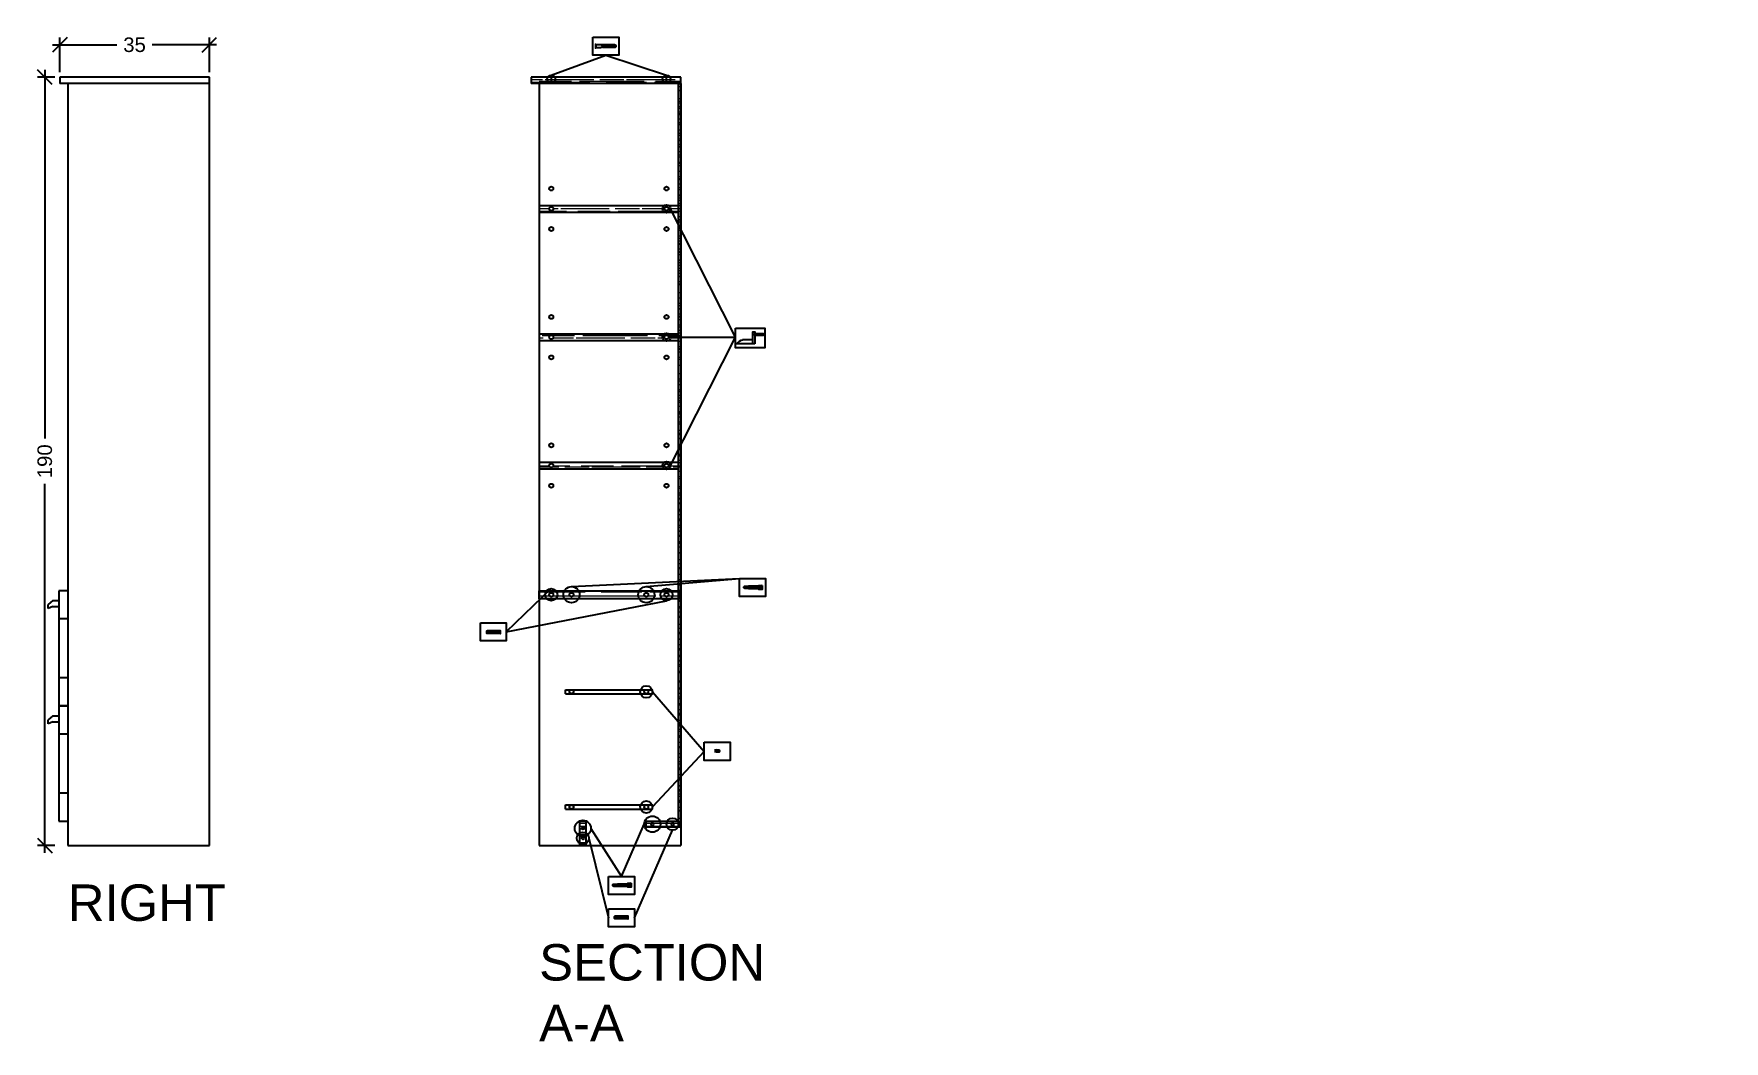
# Model space of a CAD drawing. Header units: inches. Extents: x 295 to 1263, y 137 to 386.
# Drawn here: x 845.1 to 1263.1, y 136.9 to 386 of the extents above; entities that cross this region are included whole.
import ezdxf

# ---------------------------------------------------------------- set-up
doc = ezdxf.new("R2010")
doc.units = ezdxf.units.IN
doc.header["$MEASUREMENT"] = 0
doc.layers.get('DEFPOINTS').update_dxf_attribs({"color": 210})
for name, color, linetype in [('G-ANNO-TEXT', 3, 'Continuous'), ('ingrandimenti', 2, 'Continuous'), ('Viti', 4, 'Continuous')]:
    doc.layers.add(name, color=color, linetype=linetype)
doc.styles.add('ARIAL', font='Arial.ttf')
doc.dimstyles.new('TICK_36', dxfattribs={"dimtxt": 3.6, "dimasz": 3.6, "dimexe": 1.8, "dimexo": 1.2, "dimgap": 1.8, "dimtad": 0, "dimdec": 0, "dimzin": 0, "dimdsep": 46, "dimtxsty": 'ARIAL', "dimblk": 'OBLIQUE', "dimcen": 1.8, "dimdle": 1.8, "dimclrd": 256, "dimclrt": 256, "dimadec": 0, "dimazin": 0, "dimtfac": 1, "dimtdec": 0, "dimtmove": 1, "dimatfit": 3, "dimldrblk": 'OPEN90', "dimfxl": 1, "dimtfill": 1, "dimtolj": 1, "dimtzin": 0, "dimarcsym": 0})
pattern_1 = [(0, (-52.1926, -19.971), (4.4, 2), [30, -4, 10, -2]), (0, (-49.5326, -18.971), (-2, 2.66), [6, -0.66, 12, -1.5]), (0, (-51.1926, -18.2711), (10.4, 1.34), [16, -2.8, 8, -2])]

# ---------------------------------------------------------------- blocks, each defined once
blk = doc.blocks.new('*U1')
blk.add_lwpolyline([(0, 0), (0, 0.1), (0.05, 0), (0.12, -0.4), (0.12, -0.5), (0.07, -0.4), (0, 0)])
blk = doc.blocks.new('*U2')
at = {"layer": 'Viti', "color": 0, "linetype": 'ByBlock', "lineweight": -2, "transparency": 16777216}
for p in [(42.38, 270.66), (42.6, 270.66), (42.81, 270.66), (43.03, 270.66), (43.24, 270.66)]:
    blk.add_blockref('*U1', p, dxfattribs=at)
blk = doc.blocks.new('*U3')
blk.add_lwpolyline([(0, 0), (0, 0.1), (0.05, 0), (0.12, -0.4), (0.12, -0.5), (0.07, -0.4), (0, 0)])
blk = doc.blocks.new('*U4')
at = {"layer": 'Viti', "color": 0, "linetype": 'ByBlock', "lineweight": -2, "transparency": 16777216}
for p in [(42.38, 270.66), (42.6, 270.66), (42.81, 270.66), (43.03, 270.66), (43.24, 270.66)]:
    blk.add_blockref('*U3', p, dxfattribs=at)
blk = doc.blocks.new('*U10')
blk.add_lwpolyline([(0, 0), (0, 0.15), (0.05, 0), (0.12, -0.4), (0.13, -0.55), (0.07, -0.4), (0, 0)])
blk = doc.blocks.new('*U11')
at = {"color": 0, "linetype": 'ByBlock', "lineweight": -2, "transparency": 16777216}
for p in [(42.38, 270.66), (42.62, 270.66), (42.85, 270.66), (43.09, 270.66), (43.32, 270.66), (43.56, 270.66), (43.79, 270.66), (44.03, 270.66), (44.26, 270.66), (44.5, 270.66), (44.73, 270.66), (44.97, 270.66), (45.2, 270.66), (45.44, 270.66)]:
    blk.add_blockref('*U10', p, dxfattribs=at)
blk = doc.blocks.new('100214')
for p, q in [((40.13, 270.93), (40.13, 269.99)), ((40.15, 270.93), (40.23, 270.81)), ((40.23, 270.11), (40.15, 269.99)), ((40.23, 270.81), (40.23, 270.11)), ((40.23, 270.81), (41.51, 270.81)), ((40.23, 270.11), (41.51, 270.11)), ((41.78, 270.68), (41.55, 270.8)), ((41.86, 270.24), (41.55, 270.12)), ((41.87, 270.66), (42, 270.66)), ((42.07, 270.26), (41.95, 270.26)), ((42, 270.66), (42.06, 270.66)), ((42.14, 270.26), (42.07, 270.26)), ((42.11, 270.66), (42.3, 270.66)), ((42.37, 270.26), (42.19, 270.26)), ((42.35, 270.66), (42.53, 270.66)), ((42.61, 270.26), (42.42, 270.26)), ((42.58, 270.66), (42.77, 270.66)), ((42.84, 270.26), (42.66, 270.26)), ((42.82, 270.66), (43.01, 270.66)), ((43.08, 270.26), (42.89, 270.26)), ((43.06, 270.66), (43.24, 270.66)), ((43.31, 270.26), (43.13, 270.26)), ((43.29, 270.66), (43.48, 270.66)), ((43.55, 270.26), (43.36, 270.26)), ((43.53, 270.66), (43.71, 270.66)), ((43.78, 270.26), (43.6, 270.26)), ((43.76, 270.66), (43.95, 270.66)), ((44.02, 270.26), (43.83, 270.26)), ((44, 270.66), (44.18, 270.66)), ((44.25, 270.26), (44.07, 270.26)), ((44.23, 270.66), (44.42, 270.66)), ((44.49, 270.26), (44.3, 270.26)), ((44.47, 270.66), (44.65, 270.66)), ((44.72, 270.26), (44.54, 270.26)), ((44.7, 270.66), (44.89, 270.66)), ((44.96, 270.26), (44.77, 270.26)), ((44.94, 270.66), (45.18, 270.66)), ((45.18, 270.26), (45.01, 270.26)), ((45.23, 270.61), (45.23, 270.31))]:
    blk.add_line(p, q)
for centre, radius, start, end in [((40.14, 270.93), 0.01, 33.6901, 180), ((40.14, 269.99), 0.01, 180, 326.3099), ((41.51, 270.71), 0.1, 63.1876, 90), ((41.51, 270.21), 0.1, 270, 292.1621), ((41.87, 270.86), 0.2, 243.1876, 256.986), ((41.94, 270.06), 0.2, 100.2129, 112.1621), ((45.18, 270.61), 0.05, 360, 90), ((45.18, 270.31), 0.05, 270, 0)]:
    blk.add_arc(centre, radius, start, end)
blk.add_blockref('*U11', (-0.55, 0))
blk = doc.blocks.new('*U13')
blk.add_lwpolyline([(0, 0), (0, 0.1), (0.05, 0), (0.12, -0.4), (0.12, -0.5), (0.07, -0.4), (0, 0)])
blk = doc.blocks.new('*U14')
at = {"color": 0, "linetype": 'ByBlock', "lineweight": -2, "transparency": 16777216}
for p in [(42.38, 270.66), (42.61, 270.66), (42.84, 270.66), (43.06, 270.66)]:
    blk.add_blockref('*U13', p, dxfattribs=at)
blk = doc.blocks.new('100347')
for p, q in [((40.13, 252.09), (40.25, 251.93)), ((40.13, 252.09), (40.13, 251.29)), ((40.25, 251.44), (40.13, 251.29)), ((40.41, 251.49), (40.38, 251.49)), ((40.57, 251.89), (40.39, 251.89)), ((40.64, 251.49), (40.46, 251.49)), ((40.79, 251.89), (40.62, 251.89)), ((40.87, 251.49), (40.69, 251.49)), ((41.02, 251.89), (40.84, 251.89)), ((41.09, 251.49), (40.92, 251.49)), ((41.16, 251.89), (41.07, 251.89)), ((41.16, 251.49), (41.14, 251.49)), ((41.21, 251.85), (41.19, 251.87)), ((41.19, 251.5), (41.21, 251.52)), ((41.23, 251.82), (41.23, 251.56))]:
    blk.add_line(p, q)
for centre, radius, start, end in [((40.38, 252.09), 0.2, 230.2432, 257.6604), ((40.38, 251.29), 0.2, 90, 129.7568), ((41.16, 251.84), 0.05, 45, 90), ((41.16, 251.54), 0.05, 270, 315), ((41.18, 251.82), 0.05, 0, 45), ((41.18, 251.56), 0.05, 315, 0)]:
    blk.add_arc(centre, radius, start, end)
blk.add_blockref('*U14', (-2.04, -18.77))
blk = doc.blocks.new('_Oblique')
at = {"color": 0, "linetype": 'ByBlock', "lineweight": -2}
blk.add_line((-0.5, -0.5), (0.5, 0.5), dxfattribs=at)
blk = doc.blocks.new('*D46')
at = {"color": 0, "lineweight": -2, "transparency": 16777216}
for p, q in [((851.48, 376.5), (851.48, 385.1)), ((888.48, 376.5), (888.48, 385.1))]:
    blk.add_line(p, q, dxfattribs=at)
at = {"lineweight": -2, "transparency": 16777216}
for p, q in [((849.68, 383.3), (865.63, 383.3)), ((890.28, 383.3), (874.34, 383.3))]:
    blk.add_line(p, q, dxfattribs=at)
at = {"layer": 'DEFPOINTS', "color": 0, "transparency": 16777216}
for p in [(888.48, 383.3), (851.48, 375.3), (888.48, 375.3)]:
    blk.add_point(p, dxfattribs=at)
at = {"lineweight": -2, "transparency": 16777216, "xscale": 3.6, "yscale": 3.6, "zscale": 3.6, "rotation": 180}
blk.add_blockref('_Oblique', (851.48, 383.3), dxfattribs=at)
at = {"lineweight": -2, "transparency": 16777216, "xscale": 3.6, "yscale": 3.6, "zscale": 3.6}
blk.add_blockref('_Oblique', (888.48, 383.3), dxfattribs=at)
at = {"transparency": 16777216, "insert": (869.98, 383.3), "char_height": 3.6, "attachment_point": 5, "style": 'ARIAL', "bg_fill": 3, "box_fill_scale": 1.25, "bg_fill_color": 256, "bg_fill_true_color": 13158600, "bg_fill_transparency": 0}
blk.add_mtext('\\A1;35', dxfattribs=at)
blk = doc.blocks.new('_Open90')
at = {"color": 0, "linetype": 'ByBlock', "lineweight": -2}
for p, q in [((0, 0), (-1, 0)), ((-0.5, 0.5), (0, 0)), ((0, 0), (-0.5, -0.5))]:
    blk.add_line(p, q, dxfattribs=at)
blk = doc.blocks.new('*D47')
at = {"lineweight": -2, "transparency": 16777216}
for p, q in [((847.79, 377.1), (847.79, 285.91)), ((847.79, 183.5), (847.79, 274.69))]:
    blk.add_line(p, q, dxfattribs=at)
at = {"color": 0, "lineweight": -2, "transparency": 16777216}
for p, q in [((850.28, 375.3), (845.99, 375.3)), ((850.28, 185.3), (845.99, 185.3))]:
    blk.add_line(p, q, dxfattribs=at)
at = {"layer": 'DEFPOINTS', "color": 0, "transparency": 16777216}
for p in [(851.48, 375.3), (847.79, 185.3), (851.48, 185.3)]:
    blk.add_point(p, dxfattribs=at)
at = {"lineweight": -2, "transparency": 16777216, "xscale": 3.6, "yscale": 3.6, "zscale": 3.6}
for p, rotation in [((847.79, 375.3), 90), ((847.79, 185.3), 270)]:
    blk.add_blockref('_Oblique', p, dxfattribs=dict(at, rotation=rotation))
at = {"transparency": 16777216, "insert": (847.79, 280.3), "char_height": 3.6, "attachment_point": 5, "rotation": 90, "style": 'ARIAL', "bg_fill": 3, "box_fill_scale": 1.25, "bg_fill_color": 256, "bg_fill_true_color": 13158600, "bg_fill_transparency": 0}
blk.add_mtext('\\A1;190', dxfattribs=at)

msp = doc.modelspace()

# ---------------------------------------------------------------- hatches: boundary and pattern name
at = {"lineweight": 18}
h = msp.add_hatch(dxfattribs=at)
h.set_pattern_fill('AR-RROOF', color=256, scale=2)
h.set_pattern_definition(pattern_1)
h.paths.add_polyline_path([(1005.05, 375.3), (968.05, 375.3), (968.05, 373.7), (1005.05, 373.7)])
h.paths.add_polyline_path([(1005.05, 373.7), (1004.55, 373.7), (1004.55, 189.8), (1005.05, 189.8)])
h = msp.add_hatch(dxfattribs=at)
h.set_pattern_fill('AR-RROOF', color=256, scale=2)
h.set_pattern_definition(pattern_1)
h.paths.add_polyline_path([(1004.55, 343.55), (970.05, 343.55), (970.05, 341.95), (1004.55, 341.95)])
h.paths.add_polyline_path([(1002.05, 342.75, -1), (1001.05, 342.75, -1)], flags=16)
h.paths.add_polyline_path([(972.55, 342.75, -1), (973.55, 342.75, -1)], flags=16)
h.paths.add_polyline_path([(1004.55, 311.8), (970.05, 311.8), (970.05, 310.2), (1004.55, 310.2)])
h.paths.add_polyline_path([(972.55, 311, -1), (973.55, 311, -1)], flags=16)
h.paths.add_polyline_path([(1002.05, 311, -1), (1001.05, 311, -1)], flags=16)
h.paths.add_polyline_path([(1004.55, 280.05), (970.05, 280.05), (970.05, 278.45), (1004.55, 278.45)])
h.paths.add_polyline_path([(972.55, 279.25, -1), (973.55, 279.25, -1)], flags=16)
h.paths.add_polyline_path([(1002.05, 279.25, -1), (1001.05, 279.25, -1)], flags=16)
h = msp.add_hatch(dxfattribs=at)
h.set_pattern_fill('AR-RROOF', color=256, scale=2)
h.set_pattern_definition(pattern_1)
h.paths.add_polyline_path([(1004.55, 248.3), (970.05, 248.3), (970.05, 246.3), (1004.55, 246.3)])
h.paths.add_polyline_path([(997.05, 247.3, -1), (996.05, 247.3, -1)], flags=16)
h.paths.add_polyline_path([(977.55, 247.3, -1), (978.55, 247.3, -1)], flags=16)
h.paths.add_polyline_path([(1002.05, 247.3, -1), (1001.05, 247.3, -1)], flags=16)
h.paths.add_polyline_path([(972.55, 247.3, -1), (973.55, 247.3, -1)], flags=16)
h.paths.add_polyline_path([(981.61, 191.3), (980.11, 191.3), (980.11, 185.3), (981.61, 185.3)])
h.paths.add_polyline_path([(981.16, 187.1, -1), (980.56, 187.1, -1)], flags=16)
h.paths.add_polyline_path([(980.56, 189.5, -1), (981.16, 189.5, -1)], flags=16)
h.paths.add_polyline_path([(1004.55, 191.3), (996.55, 191.3), (996.55, 189.8), (1004.55, 189.8)])
h.paths.add_polyline_path([(997.75, 190.55, -1), (998.35, 190.55, -1)], flags=16)
h.paths.add_polyline_path([(1003.35, 190.55, -1), (1002.75, 190.55, -1)], flags=16)
at = {"ltscale": 5}
h = msp.add_hatch(dxfattribs=at)
h.set_pattern_fill('AR-RROOF', color=256, scale=5)
h.paths.add_polyline_path([(1260.23, 203.25, -0.125078), (1260.41, 203.96), (1234.73, 203.96), (1234.73, 202.46), (1260.45, 202.46, -0.138338)])
h.paths.add_polyline_path([(1243.23, 203.25, -1), (1244.23, 203.25, -1)], flags=16)
h = msp.add_hatch(dxfattribs=at)
h.set_pattern_fill('AR-RROOF', color=256, scale=5)
h.paths.add_polyline_path([(1263.13, 203.79, 0.032641), (1263.05, 203.96), (1260.41, 203.96, 0.125078), (1260.23, 203.25, 0.138338), (1260.45, 202.46), (1263.01, 202.46, 0.045696), (1263.13, 202.71)])
h.paths.add_polyline_path([(1262.23, 203.25, -1), (1261.23, 203.25, -1)], flags=16)

# ---------------------------------------------------------------- linework, layer by layer
for p, q in [((888.48, 375.3), (851.48, 375.3)), ((851.48, 375.3), (851.48, 373.7)), ((888.48, 373.7), (851.48, 373.7)), ((853.48, 375.3), (853.48, 375.3)), ((853.48, 373.7), (853.48, 185.3)), ((888.48, 185.3), (888.48, 375.3)), ((1005.05, 375.3), (968.05, 375.3)), ((968.05, 375.3), (968.05, 373.7)), ((1005.05, 373.7), (968.05, 373.7)), ((970.05, 375.3), (970.05, 375.3)), ((970.05, 373.7), (970.05, 185.3)), ((1005.05, 373.7), (1004.55, 373.7)), ((1005.05, 189.8), (1005.05, 375.3)), ((970.05, 343.55), (1004.55, 343.55)), ((970.05, 341.95), (1004.55, 341.95)), ((970.05, 311.8), (1004.55, 311.8)), ((970.05, 310.2), (1004.55, 310.2)), ((970.05, 280.05), (1004.55, 280.05)), ((970.05, 278.45), (1004.55, 278.45)), ((853.48, 248.3), (851.26, 248.3)), ((851.26, 248.3), (851.26, 191.3)), ((970.05, 248.3), (970.05, 246.3)), ((1024.51, 248.85), (1024.51, 249.42)), ((849.76, 245.86), (848.63, 244.86)), ((848.63, 243.86), (848.63, 244.86)), ((849.76, 244.37), (848.63, 243.86)), ((849.76, 245.86), (851.26, 245.86)), ((849.76, 244.37), (851.26, 244.37)), ((853.48, 241.3), (851.26, 241.3)), ((851.26, 226.8), (853.48, 226.8)), ((976.55, 223.8), (998.05, 223.8)), ((976.55, 222.8), (976.55, 223.8)), ((976.55, 222.8), (998.05, 222.8)), ((998.05, 222.8), (998.05, 223.8)), ((853.48, 219.8), (851.26, 219.8)), ((851.26, 219.8), (853.48, 219.8)), ((849.76, 217.36), (848.63, 216.36)), ((848.63, 215.36), (848.63, 216.36)), ((849.76, 215.87), (848.63, 215.36)), ((849.76, 217.36), (851.26, 217.36)), ((849.76, 215.87), (851.26, 215.87)), ((853.48, 212.8), (851.26, 212.8)), ((851.26, 198.3), (853.48, 198.3)), ((976.55, 195.3), (998.05, 195.3)), ((976.55, 194.3), (976.55, 195.3)), ((976.55, 194.3), (998.05, 194.3)), ((998.05, 194.3), (998.05, 195.3)), ((851.26, 191.3), (853.48, 191.3)), ((980.11, 185.3), (980.11, 191.3)), ((980.11, 191.3), (981.61, 191.3)), ((981.61, 191.3), (981.61, 185.3)), ((1005.05, 189.8), (1005.05, 185.3)), ((853.48, 185.3), (888.48, 185.3)), ((970.05, 185.3), (1005.05, 185.3)), ((992.09, 175.18), (992.09, 175.75))]:
    msp.add_line(p, q)
for points in [[(1004.55, 373.7), (1005.05, 373.7), (1005.05, 189.8), (1004.55, 189.8)], [(970.05, 248.3), (1004.55, 248.3), (1004.55, 246.3), (970.05, 246.3)], [(1004.55, 189.8), (996.55, 189.8), (996.55, 191.3), (1004.55, 191.3)]]:
    msp.add_lwpolyline(points, close=True)
at = {"layer": 'ingrandimenti'}
for p, q in [((973.05, 375.8), (986.55, 380.73)), ((986.55, 380.73), (1001.55, 375.8)), ((1018.64, 311), (1002.55, 342.75)), ((1002.55, 311), (1018.64, 311)), ((1002.55, 279.25), (1018.64, 311)), ((978.05, 249.3), (1019.62, 251.3)), ((996.55, 249.3), (1019.62, 251.3)), ((973.05, 248.8), (961.93, 238.14)), ((961.93, 238.14), (1001.55, 245.8)), ((998.05, 223.3), (1010.9, 208.56)), ((1010.9, 208.56), (998.05, 194.8)), ((982.86, 189.5), (990.4, 177.63)), ((990.4, 177.63), (996.05, 190.55)), ((993.61, 167.4), (1003.05, 189.05)), ((982.36, 187.1), (987.19, 167.4))]:
    msp.add_line(p, q, dxfattribs=at)
for points in [[(983.34, 385.19), (989.76, 385.19), (989.76, 380.73), (983.34, 380.73)], [(1018.64, 313.23), (1025.83, 313.23), (1025.84, 308.38), (1018.64, 308.38)], [(1019.62, 251.3), (1026.03, 251.3), (1026.03, 246.84), (1019.62, 246.84)], [(955.52, 240.37), (961.93, 240.37), (961.93, 235.91), (955.52, 235.91)], [(1010.9, 210.8), (1017.32, 210.8), (1017.32, 206.33), (1010.9, 206.33)], [(987.19, 177.63), (993.61, 177.63), (993.61, 173.17), (987.19, 173.17)], [(987.19, 169.64), (993.61, 169.64), (993.61, 165.17), (987.19, 165.17)]]:
    msp.add_lwpolyline(points, close=True, dxfattribs=at)
for centre, radius in [((973.05, 374.8), 1), ((1001.55, 374.8), 1), ((1001.55, 342.75), 1), ((1001.55, 311), 1), ((1001.55, 279.25), 1), ((973.05, 247.3), 1.5), ((978.05, 247.3), 2), ((996.55, 247.3), 2), ((1001.55, 247.3), 1.5), ((996.55, 223.3), 1.5), ((996.55, 194.8), 1.5), ((998.05, 190.55), 2), ((980.86, 189.5), 2), ((980.86, 187.1), 1.5), ((1003.05, 190.55), 1.5)]:
    msp.add_circle(centre, radius, dxfattribs=at)
at = {"layer": 'Viti'}
for p, q in [((973.05, 375.3), (973.05, 374.3)), ((1001.55, 374.3), (1001.55, 375.3)), ((1022.87, 310.32), (1020.37, 310.32)), ((1022.87, 309.32), (1022.87, 310.32)), ((1023.41, 312.32), (1023.41, 309.32)), ((1023.41, 311.23), (1023.41, 310.23)), ((1022.87, 309.32), (1018.87, 309.32)), ((1020.71, 248.97), (1020.71, 249.27)), ((1020.76, 249.32), (1020.79, 249.32)), ((1020.86, 248.92), (1020.76, 248.92)), ((1020.84, 249.32), (1021.01, 249.32)), ((1021.08, 248.92), (1020.91, 248.92)), ((1021.06, 249.32), (1021.22, 249.32)), ((1021.29, 248.92), (1021.13, 248.92)), ((1021.27, 249.32), (1021.44, 249.32)), ((1021.51, 248.92), (1021.34, 248.92)), ((1021.49, 249.32), (1021.65, 249.32)), ((1021.73, 248.92), (1021.56, 248.92)), ((1021.7, 249.32), (1021.86, 249.32)), ((1021.86, 248.92), (1021.78, 248.92)), ((1021.86, 248.77), (1021.86, 249.47)), ((1021.86, 249.47), (1024.11, 249.47)), ((1024.11, 248.77), (1021.86, 248.77)), ((1021.91, 249.17), (1021.91, 249.47)), ((1024.01, 249.42), (1021.91, 249.42)), ((1024.01, 249.17), (1021.91, 249.17)), ((1021.91, 248.77), (1021.91, 249.07)), ((1024.01, 249.07), (1021.91, 249.07)), ((1024.01, 248.82), (1021.91, 248.82)), ((1024.01, 249.17), (1024.01, 249.47)), ((1024.01, 248.77), (1024.01, 249.07)), ((1024.11, 248.77), (1024.11, 249.47)), ((1024.11, 249.32), (1024.42, 249.32)), ((1024.11, 248.92), (1024.42, 248.92)), ((1024.51, 249.62), (1024.51, 248.85)), ((1024.71, 249.42), (1024.51, 249.42)), ((1024.71, 248.82), (1024.52, 248.82)), ((1024.71, 248.82), (1024.71, 249.42)), ((1024.84, 248.62), (1024.84, 249.62)), ((1025.13, 249.17), (1024.84, 249.17)), ((1024.84, 249.08), (1025.13, 249.08)), ((957.18, 238.38), (957.18, 237.68)), ((960.38, 238.38), (957.18, 238.38)), ((960.38, 238.38), (960.38, 237.68)), ((957.08, 237.78), (957.08, 238.28)), ((960.38, 238.28), (957.18, 238.28)), ((957.18, 238.18), (960.38, 238.18)), ((960.38, 238.08), (957.18, 238.08)), ((957.18, 237.98), (960.38, 237.98)), ((960.38, 237.88), (957.18, 237.88)), ((957.18, 237.78), (960.38, 237.78)), ((960.38, 237.68), (957.18, 237.68)), ((960.48, 237.78), (960.48, 238.28)), ((988.29, 175.3), (988.29, 175.6)), ((988.34, 175.65), (988.36, 175.65)), ((988.41, 175.65), (988.58, 175.65)), ((988.63, 175.65), (988.8, 175.65)), ((988.85, 175.65), (989.01, 175.65)), ((989.06, 175.65), (989.23, 175.65)), ((989.28, 175.65), (989.44, 175.65)), ((989.44, 175.1), (989.44, 175.8)), ((989.44, 175.8), (991.69, 175.8)), ((989.49, 175.5), (989.49, 175.8)), ((991.59, 175.75), (989.49, 175.75)), ((991.59, 175.5), (991.59, 175.8)), ((991.69, 175.1), (991.69, 175.8)), ((991.69, 175.65), (992, 175.65)), ((992.09, 175.95), (992.09, 175.18)), ((992.29, 175.75), (992.09, 175.75)), ((992.29, 175.15), (992.29, 175.75)), ((992.42, 174.95), (992.42, 175.95)), ((988.43, 175.25), (988.34, 175.25)), ((988.65, 175.25), (988.48, 175.25)), ((988.87, 175.25), (988.7, 175.25)), ((989.08, 175.25), (988.92, 175.25)), ((989.3, 175.25), (989.13, 175.25)), ((989.44, 175.25), (989.35, 175.25)), ((991.69, 175.1), (989.44, 175.1)), ((991.59, 175.5), (989.49, 175.5)), ((989.49, 175.1), (989.49, 175.4)), ((991.59, 175.4), (989.49, 175.4)), ((991.59, 175.15), (989.49, 175.15)), ((991.59, 175.1), (991.59, 175.4)), ((991.69, 175.25), (992, 175.25)), ((992.29, 175.15), (992.09, 175.15)), ((992.7, 175.5), (992.42, 175.5)), ((992.42, 175.41), (992.7, 175.41)), ((988.7, 167.21), (988.7, 167.7)), ((988.8, 167.8), (988.8, 167.1)), ((992, 167.8), (988.8, 167.8)), ((992, 167.7), (988.8, 167.7)), ((988.8, 167.6), (992, 167.6)), ((992, 167.5), (988.8, 167.5)), ((988.8, 167.4), (992, 167.4)), ((992, 167.3), (988.8, 167.3)), ((992, 167.8), (992, 167.1)), ((992.1, 167.21), (992.1, 167.7)), ((988.8, 167.2), (992, 167.2)), ((992, 167.1), (988.8, 167.1))]:
    msp.add_line(p, q, dxfattribs=at)
for points in [[(1023.41, 309.32), (1022.87, 309.32), (1022.87, 312.32), (1023.41, 312.32)], [(1023.41, 311.88), (1025.41, 311.88), (1025.41, 311.38), (1023.41, 311.38)]]:
    msp.add_lwpolyline(points, close=True, dxfattribs=at)
for points in [[(1025.22, 249.62), (1025.22, 248.62), (1024.42, 248.62), (1024.42, 249.62), (1025.22, 249.62)], [(1024.59, 248.77), (1024.67, 248.77)], [(1024.75, 248.85), (1024.75, 249.62)], [(1024.84, 249.62), (1024.84, 249.53), (1025.13, 249.53)], [(1024.84, 248.62), (1024.84, 248.71), (1025.13, 248.71)], [(1025.22, 249.62), (1025.13, 249.62), (1025.13, 248.62)], [(992.8, 175.95), (992.8, 174.95), (992, 174.95), (992, 175.95), (992.8, 175.95)], [(992.33, 175.18), (992.33, 175.95)], [(992.42, 175.95), (992.42, 175.86), (992.7, 175.86)], [(992.8, 175.95), (992.7, 175.95), (992.7, 174.95)], [(992.17, 175.1), (992.25, 175.1)], [(992.42, 174.95), (992.42, 175.04), (992.7, 175.04)]]:
    msp.add_lwpolyline(points, dxfattribs=at)
for centre, radius in [((973.05, 347.75), 0.5), ((1001.55, 347.75), 0.5), ((973.05, 342.75), 0.5), ((1001.55, 342.75), 0.5), ((973.05, 337.75), 0.5), ((1001.55, 337.75), 0.5), ((973.05, 316), 0.5), ((1001.55, 316), 0.5), ((973.05, 311), 0.5), ((1001.55, 311), 0.5), ((973.05, 306), 0.5), ((1001.55, 306), 0.5), ((973.05, 284.25), 0.5), ((1001.55, 284.25), 0.5), ((973.05, 279.25), 0.5), ((1001.55, 279.25), 0.5), ((973.05, 274.25), 0.5), ((1001.55, 274.25), 0.5), ((973.05, 247.3), 0.5), ((978.05, 247.3), 0.5), ((996.55, 247.3), 0.5), ((1001.55, 247.3), 0.5), ((978.05, 223.3), 0.5), ((996.55, 223.3), 0.5), ((978.05, 194.8), 0.5), ((996.55, 194.8), 0.5), ((980.86, 189.5), 0.3), ((998.05, 190.55), 0.3), ((1003.05, 190.55), 0.3), ((980.86, 187.1), 0.3)]:
    msp.add_circle(centre, radius, dxfattribs=at)
for centre, start, end in [((1020.76, 249.27), 90, 180), ((1020.76, 248.97), 180, 270), ((988.34, 175.6), 90, 180), ((988.34, 175.3), 180, 270)]:
    msp.add_arc(centre, 0.05, start, end, dxfattribs=at)
for points in [[(1018.87, 309.32), (1019.37, 309.87), (1019.86, 310.34), (1020.45, 310.32)], [(1024.67, 248.77), (1024.71, 248.77), (1024.75, 248.81), (1024.75, 248.85)], [(957.08, 238.28), (957.08, 238.33), (957.13, 238.38), (957.18, 238.38)], [(960.48, 238.28), (960.48, 238.33), (960.43, 238.38), (960.38, 238.38)], [(957.18, 237.68), (957.13, 237.68), (957.08, 237.74), (957.08, 237.78)], [(960.38, 237.68), (960.43, 237.68), (960.48, 237.74), (960.48, 237.78)], [(992.25, 175.1), (992.28, 175.1), (992.33, 175.14), (992.33, 175.18)], [(988.7, 167.7), (988.7, 167.75), (988.75, 167.8), (988.8, 167.8)], [(992.1, 167.7), (992.1, 167.75), (992.05, 167.8), (992, 167.8)], [(988.8, 167.1), (988.75, 167.1), (988.7, 167.16), (988.7, 167.21)], [(992, 167.1), (992.05, 167.1), (992.1, 167.16), (992.1, 167.21)]]:
    msp.add_open_spline(points, degree=3, dxfattribs=at)

# ---------------------------------------------------------------- block references
for name, p in [('100214', (943.82, 112.53)), ('100347', (973.43, -43.02))]:
    msp.add_blockref(name, p, dxfattribs=at)
at = {"layer": 'Viti', "rotation": 180}
for name, p in [('*U2', (1064.16, 519.58)), ('*U4', (1031.73, 445.91))]:
    msp.add_blockref(name, p, dxfattribs=at)

# ---------------------------------------------------------------- texts
at = {"layer": 'G-ANNO-TEXT', "char_height": 9, "attachment_point": 1, "style": 'ARIAL'}
for s, width, insert in [('{\\fArial|b0|i0|c0|p0;RIGHT}', 9, (853.48, 175.64)), ('{\\fArial|b0|i0|c0|p0;SECTION A-A}', 44.9902, (970.05, 160.88))]:
    msp.add_mtext_dynamic_manual_height_columns(s, width=width, gutter_width=2.5, heights=[0], dxfattribs=dict(at, insert=insert))

# ---------------------------------------------------------------- next in the draw order: dimensions: what is measured, and where the dimension line sits
dim = msp.add_linear_dim(base=(888.48, 383.3), p1=(851.48, 375.3), p2=(888.48, 375.3), text='35', dimstyle='TICK_36')
dim.commit()
dim.dimension.update_dxf_attribs({"geometry": '*D46', "text_midpoint": (869.98, 383.3)})

# ---------------------------------------------------------------- next in the draw order: dimensions: what is measured, and where the dimension line sits
dim = msp.add_linear_dim(base=(847.79, 185.3), p1=(851.48, 375.3), p2=(851.48, 185.3), angle=90, dimstyle='TICK_36')
dim.commit()
dim.dimension.update_dxf_attribs({"geometry": '*D47', "text_midpoint": (847.79, 280.3)})

doc.saveas('drawing.dxf')
